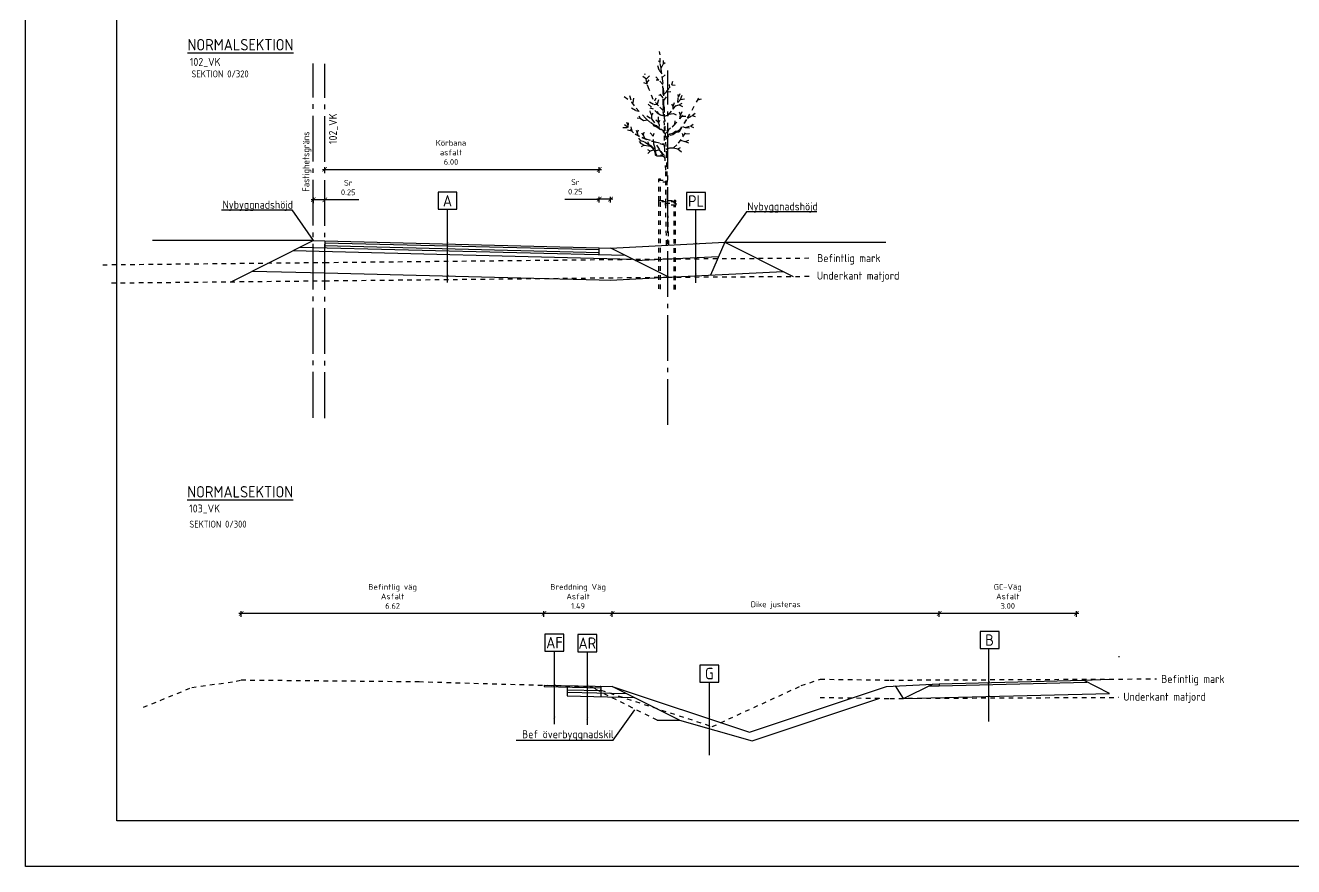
# Model space of a CAD drawing. Header units: metres. Extents: x -15 to 360, y -10 to 97.
# Drawn here: x 263.33 to 291.06, y 67.3 to 85.69 of the extents above; entities that cross this region are included whole.
import ezdxf
from ezdxf.enums import TextEntityAlignment as Align

# ---------------------------------------------------------------- set-up
doc = ezdxf.new("R2010")
doc.units = ezdxf.units.M
doc.header["$LTSCALE"] = 0.05
doc.header["$MEASUREMENT"] = 0
for name, pattern in [('AA_DASHED_1', [2, 1, -1]), ('CENTRUMLINJE', [27, 20, -3, 1, -3]), ('DASHED_2', [3, 2, -1])]:
    doc.linetypes.add(name, pattern=pattern)
doc.layers.get('0').update_dxf_attribs({"linetype": 'CONTINUOUS'})
doc.layers.get('DEFPOINTS').update_dxf_attribs({"color": 5, "linetype": 'CONTINUOUS'})
for name, color, linetype in [('04_bakgrund', 9, 'AA_DASHED_1'), ('04_mått', 4, 'CONTINUOUS'), ('04_txt', 1, 'CONTINUOUS'), ('04_öb-typ', 1, 'CONTINUOUS'), ('M-37-CL_Txt', 1, 'CONTINUOUS'), ('M-37-Mark', 9, 'DASHED_2'), ('M-37-OB_B1', 4, 'CONTINUOUS'), ('M-37-OB_B2', 4, 'CONTINUOUS'), ('M-37-OB_Bi1', 4, 'CONTINUOUS'), ('M-37-OB_Bi2', 4, 'CONTINUOUS'), ('M-37-OB_F1', 4, 'CONTINUOUS'), ('M-37-OB_F2', 4, 'CONTINUOUS'), ('M-37-SektNr', 3, 'CONTINUOUS'), ('M-37-Vag-Overyta', 3, 'CONTINUOUS'), ('M-37-Vag-Slitlager', 4, 'CONTINUOUS'), ('M-378B', 7, 'CENTRUMLINJE')]:
    doc.layers.add(name, color=color, linetype=linetype)
doc.styles.add('ISO', font='iso.shx')
doc.styles.add('P_ISO_30', font='ISO', dxfattribs={"height": 3})
doc.dimstyles.new('BH90$0', dxfattribs={"dimscale": 0.05, "dimtxt": 2.5, "dimasz": 2, "dimexe": 1, "dimexo": 5, "dimgap": 2, "dimtad": 1, "dimzin": 0, "dimdsep": 46, "dimtxsty": 'ISO', "dimblk1": 'ARCHTICK', "dimblk2": 'ARCHTICK', "dimsah": 1, "dimcen": 1.5, "dimdle": 1, "dimadec": 0, "dimazin": 0, "dimtfac": 1, "dimtix": 1, "dimtmove": 0, "dimatfit": 3, "dimfxl": 1.5, "dimfxlon": 1, "dimtolj": 1, "dimtzin": 0, "dimarcsym": 0})

# ---------------------------------------------------------------- blocks, each defined once
blk = doc.blocks.new('_H-NSEK')
at = {"color": 0, "linetype": 'ByBlock'}
blk.add_lwpolyline([(0.207, 0.187), (-0.207, 0.187), (-0.207, -0.187), (0.207, -0.187)], close=True, dxfattribs=at)
at = {"color": 0, "linetype": 'ByBlock', "style": 'ISO'}
blk.add_attdef('N', text='', height=0.25, rotation=180, dxfattribs=at).set_placement((0, 0), align=Align.MIDDLE_CENTER)
blk = doc.blocks.new('_ARCHTICK')
at = {"color": 0, "linetype": 'ByBlock', "const_width": 0.15}
blk.add_lwpolyline([(-0.5, -0.5), (0.5, 0.5)], dxfattribs=at)
blk = doc.blocks.new('_NYPLANTERAT_TRAD_2')
for points in [[(-0.121, 3.859), (-0.14, 3.979), (-0.14, 4.147), (-0.151, 4.221)], [(-0.2, 3.918), (-0.164, 3.814), (-0.104, 3.735)], [(-0.14, 3.984), (-0.178, 4.018)], [(0.049, -0.01), (0.019, 1.098), (0.005, 1.944), (-0.029, 2.491), (-0.034, 2.708), (-0.044, 2.756), (-0.044, 2.887), (-0.044, 2.993), (-0.063, 3.056), (-0.058, 3.327), (-0.082, 3.574), (-0.121, 3.859), (-0.068, 3.951), (-0.068, 4.024)], [(-0.068, 3.951), (-0.028, 3.984)], [(-0.52, 3.686), (-0.44, 3.623)], [(-0.073, 2.935), (-0.179, 3.033), (-0.296, 3.175), (-0.382, 3.395), (-0.382, 3.395), (-0.424, 3.514), (-0.472, 3.738)], [(-0.373, 3.688), (-0.44, 3.623)], [(-0.073, 3.371), (-0.082, 3.501), (-0.169, 3.596), (-0.241, 3.678)], [(-0.094, 3.658), (-0.034, 3.715)], [(-0.506, 3.547), (-0.424, 3.514)], [(-0.387, 3.603), (-0.434, 3.547)], [(-0.169, 3.596), (-0.227, 3.596)], [(0, 0), (-0.019, 0.899), (-0.019, 1.63), (-0.039, 2.075), (-0.048, 2.278), (-0.048, 2.611), (-0.073, 2.935), (-0.068, 3.022), (-0.077, 3.085), (-0.073, 3.371)], [(-0.059, 3.284), (-0.004, 3.344)], [(-0.004, 3.344), (0.116, 3.492), (0.139, 3.577)], [(-0.004, 3.344), (0.12, 3.352)], [(0.068, 3.432), (0.065, 3.503)], [(0.116, 3.492), (0.187, 3.485)], [(-0.93, 3.236), (-0.765, 3.117)], [(-0.813, 3.26), (-0.765, 3.117), (-0.676, 2.995)], [(-0.72, 3.202), (-0.742, 3.086)], [(-0.399, 3.075), (-0.209, 2.884), (-0.133, 2.837), (-0.063, 2.813)], [(-0.37, 3.121), (-0.274, 3.065), (-0.209, 3.069)], [(-0.232, 3.202), (-0.265, 3.137)], [(-0.173, 3.163), (-0.209, 3.069)], [(-0.118, 3.265), (-0.171, 3.262)], [(-0.075, 3.209), (-0.163, 3.322)], [(-0.061, 3.151), (0.014, 3.25)], [(-0.044, 2.811), (0.042, 2.841), (0.145, 2.96), (0.244, 3.111), (0.258, 3.225), (0.298, 3.308)], [(-0.021, 2.301), (0.079, 2.394), (0.137, 2.406), (0.221, 2.468), (0.266, 2.469), (0.28, 2.477), (0.46, 2.765), (0.75, 3.286)], [(0.145, 2.96), (0.145, 3.028), (0.115, 3.068)], [(0.145, 3.028), (0.175, 3.105)], [(0.194, 3.035), (0.276, 3.058), (0.346, 3.024)], [(0.244, 3.111), (0.304, 3.175), (0.389, 3.185)], [(0.258, 3.225), (0.254, 3.282)], [(0.336, 3.085), (0.276, 3.058)], [(0.304, 3.175), (0.342, 3.268)], [(0.682, 3.163), (0.765, 3.185)], [(-0.767, 2.99), (-0.674, 2.934), (-0.608, 2.921)], [(-0.045, 2.466), (-0.144, 2.543), (-0.211, 2.595), (-0.272, 2.61), (-0.461, 2.762), (-0.676, 2.995)], [(-0.604, 2.815), (-0.574, 2.765)], [(-0.433, 2.817), (-0.32, 2.743), (-0.211, 2.595)], [(-0.364, 2.993), (-0.291, 2.967)], [(-0.32, 2.829), (-0.35, 2.882), (-0.358, 2.926)], [(-0.32, 2.743), (-0.32, 2.829), (-0.294, 2.878)], [(-0.175, 2.863), (-0.198, 2.912)], [(-0.187, 2.793), (-0.187, 2.677), (-0.165, 2.618), (-0.17, 2.563)], [(-0.027, 2.431), (0.16, 2.604), (0.393, 2.869)], [(0.051, 2.851), (0.149, 2.865), (0.209, 2.839)], [(0.29, 2.752), (0.306, 2.829), (0.284, 2.898)], [(0.306, 2.829), (0.34, 2.912)], [(0.34, 2.809), (0.423, 2.807)], [(0.46, 2.765), (0.556, 2.825), (0.626, 2.805)], [(0.556, 2.825), (0.628, 2.873)], [(-0.043, 2.174), (-0.234, 2.231), (-0.445, 2.297), (-0.6, 2.367), (-0.726, 2.443), (-0.84, 2.562), (-0.968, 2.652)], [(-0.959, 2.565), (-0.84, 2.562)], [(-0.836, 2.604), (-0.871, 2.669)], [(-0.78, 2.578), (-0.762, 2.481), (-0.851, 2.503)], [(-0.84, 2.562), (-0.83, 2.67)], [(-0.665, 2.501), (-0.622, 2.389)], [(-0.641, 2.438), (-0.617, 2.508)], [(-0.64, 2.771), (-0.574, 2.765), (-0.501, 2.715), (-0.42, 2.726)], [(-0.44, 2.743), (-0.278, 2.601), (-0.213, 2.579), (-0.081, 2.48), (-0.046, 2.429)], [(-0.187, 2.677), (-0.234, 2.725)], [(-0.178, 2.653), (-0.147, 2.721)], [(0.199, 2.654), (0.085, 2.544), (-0.025, 2.457)], [(0.439, 2.74), (0.283, 2.505), (0.248, 2.484), (0.194, 2.474), (0.137, 2.432), (0.074, 2.417), (0.014, 2.362), (-0.009, 2.35), (-0.021, 2.343)], [(0.179, 2.626), (0.185, 2.706)], [(0.345, 2.58), (0.407, 2.562), (0.525, 2.594), (0.584, 2.634)], [(0.407, 2.562), (0.503, 2.556)], [(0.525, 2.594), (0.592, 2.56)], [(-0.684, 2.418), (-0.542, 2.351), (-0.454, 2.312), (-0.249, 2.251), (-0.092, 2.213), (-0.045, 2.204)], [(-0.272, 2.093), (-0.338, 2.163), (-0.399, 2.187), (-0.489, 2.248), (-0.564, 2.272), (-0.603, 2.331)], [(-0.482, 2.168), (-0.547, 2.204), (-0.591, 2.257)], [(-0.506, 2.393), (-0.538, 2.437)], [(-0.476, 2.322), (-0.506, 2.393), (-0.491, 2.463)], [(-0.37, 2.176), (-0.409, 2.245)], [(-0.292, 2.371), (-0.361, 2.447)], [(-0.292, 2.371), (-0.269, 2.437)], [(-0.034, 1.951), (-0.214, 1.961), (-0.229, 1.978), (-0.244, 2.053), (-0.251, 2.107), (-0.277, 2.199), (-0.292, 2.371)], [(-0.004, 2.08), (0.07, 2.114), (0.155, 2.114), (0.261, 2.219), (0.357, 2.36), (0.449, 2.491)], [(0.306, 2.286), (0.403, 2.258), (0.489, 2.288)], [(0.365, 2.371), (0.35, 2.432)], [(0.399, 2.42), (0.503, 2.433)], [(0.403, 2.258), (0.477, 2.226)], [(-0.03, 1.89), (-0.052, 1.923), (-0.106, 1.937), (-0.213, 1.938), (-0.242, 1.955), (-0.244, 1.989), (-0.261, 2.057), (-0.322, 2.126), (-0.356, 2.15), (-0.392, 2.156), (-0.501, 2.17), (-0.557, 2.139)], [(-0.081, 1.954), (-0.115, 2.02), (-0.151, 2.071), (-0.226, 2.053), (-0.295, 2.068), (-0.358, 2.042), (-0.413, 2.076)], [(-0.358, 2.042), (-0.411, 1.995)], [(-0.062, 1.954), (-0.158, 2.09), (-0.236, 2.211)], [(-0.005, 2.096), (0.07, 2.114)], [(0.155, 2.114), (0.246, 2.092), (0.302, 2.128)], [(0.246, 2.092), (0.33, 2.026)]]:
    blk.add_lwpolyline(points)
blk = doc.blocks.new('*D117')
at = {"layer": '04_mått', "color": 0, "lineweight": -2}
for p, q in [((286.362, 72.838), (283.263, 72.838)), ((283.313, 72.763), (283.313, 72.888)), ((286.312, 72.763), (286.312, 72.888))]:
    blk.add_line(p, q, dxfattribs=at)
at = {"layer": 'DEFPOINTS', "color": 0}
for p in [(283.313, 72.838), (283.313, 71.169), (286.312, 71.245)]:
    blk.add_point(p, dxfattribs=at)
at = {"layer": '04_mått', "color": 0, "lineweight": -2, "xscale": 0.1, "yscale": 0.1, "zscale": 0.1, "rotation": 180}
blk.add_blockref('_ARCHTICK', (283.313, 72.838), dxfattribs=at)
at = {"layer": '04_mått', "color": 0, "lineweight": -2, "xscale": 0.1, "yscale": 0.1, "zscale": 0.1}
blk.add_blockref('_ARCHTICK', (286.312, 72.838), dxfattribs=at)
at = {"layer": '04_mått', "color": 0, "insert": (284.812, 73.209), "char_height": 0.125, "attachment_point": 5, "style": 'ISO'}
blk.add_mtext('\\A1;GC-Väg\\PAsfalt\\P3.00', dxfattribs=at)
blk = doc.blocks.new('*D118')
at = {"layer": '04_mått', "color": 0, "lineweight": -2}
for p, q in [((276.212, 72.838), (274.622, 72.838)), ((274.672, 72.763), (274.672, 72.888)), ((276.162, 72.763), (276.162, 72.888))]:
    blk.add_line(p, q, dxfattribs=at)
at = {"layer": 'DEFPOINTS', "color": 0}
for p in [(274.672, 72.838), (274.672, 71.268), (276.162, 71.245)]:
    blk.add_point(p, dxfattribs=at)
at = {"layer": '04_mått', "color": 0, "lineweight": -2, "xscale": 0.1, "yscale": 0.1, "zscale": 0.1, "rotation": 180}
blk.add_blockref('_ARCHTICK', (274.672, 72.838), dxfattribs=at)
at = {"layer": '04_mått', "color": 0, "lineweight": -2, "xscale": 0.1, "yscale": 0.1, "zscale": 0.1}
blk.add_blockref('_ARCHTICK', (276.162, 72.838), dxfattribs=at)
at = {"layer": '04_mått', "color": 0, "insert": (275.417, 73.209), "char_height": 0.125, "attachment_point": 5, "style": 'ISO'}
blk.add_mtext('\\A1;Breddning Väg\\PAsfalt\\P1.49', dxfattribs=at)
blk = doc.blocks.new('*D119')
at = {"layer": '04_mått', "color": 0, "lineweight": -2}
for p, q in [((283.362, 72.838), (276.112, 72.838)), ((276.162, 72.763), (276.162, 72.888)), ((283.312, 72.763), (283.312, 72.888))]:
    blk.add_line(p, q, dxfattribs=at)
at = {"layer": 'DEFPOINTS', "color": 0}
for p in [(276.162, 72.838), (276.162, 71.268), (283.312, 71.298)]:
    blk.add_point(p, dxfattribs=at)
at = {"layer": '04_mått', "color": 0, "lineweight": -2, "xscale": 0.1, "yscale": 0.1, "zscale": 0.1, "rotation": 180}
blk.add_blockref('_ARCHTICK', (276.162, 72.838), dxfattribs=at)
at = {"layer": '04_mått', "color": 0, "lineweight": -2, "xscale": 0.1, "yscale": 0.1, "zscale": 0.1}
blk.add_blockref('_ARCHTICK', (283.312, 72.838), dxfattribs=at)
at = {"layer": '04_mått', "color": 0, "insert": (279.737, 73.018), "char_height": 0.125, "attachment_point": 5, "style": 'ISO'}
blk.add_mtext('\\A1;Dike justeras', dxfattribs=at)
blk = doc.blocks.new('*D120')
at = {"layer": '04_mått', "color": 0, "lineweight": -2}
for p, q in [((274.722, 72.838), (268.001, 72.838)), ((268.051, 72.763), (268.051, 72.888)), ((274.672, 72.763), (274.672, 72.888))]:
    blk.add_line(p, q, dxfattribs=at)
at = {"layer": 'DEFPOINTS', "color": 0}
for p in [(268.051, 72.838), (268.051, 71.384), (274.672, 71.245)]:
    blk.add_point(p, dxfattribs=at)
at = {"layer": '04_mått', "color": 0, "lineweight": -2, "xscale": 0.1, "yscale": 0.1, "zscale": 0.1, "rotation": 180}
blk.add_blockref('_ARCHTICK', (268.051, 72.838), dxfattribs=at)
at = {"layer": '04_mått', "color": 0, "lineweight": -2, "xscale": 0.1, "yscale": 0.1, "zscale": 0.1}
blk.add_blockref('_ARCHTICK', (274.672, 72.838), dxfattribs=at)
at = {"layer": '04_mått', "color": 0, "insert": (271.362, 73.209), "char_height": 0.125, "attachment_point": 5, "style": 'ISO'}
blk.add_mtext('\\A1;Befintlig väg\\PAsfalt\\P6.62', dxfattribs=at)
blk = doc.blocks.new('*D121')
at = {"layer": '04_mått', "color": 0, "lineweight": -2}
for p, q in [((269.829, 82.543), (275.929, 82.543)), ((269.879, 82.468), (269.879, 82.593)), ((275.879, 82.468), (275.879, 82.593))]:
    blk.add_line(p, q, dxfattribs=at)
at = {"layer": 'DEFPOINTS', "color": 0}
for p in [(275.879, 82.543), (269.879, 80.98), (275.879, 80.83)]:
    blk.add_point(p, dxfattribs=at)
at = {"layer": '04_mått', "color": 0, "lineweight": -2, "xscale": 0.1, "yscale": 0.1, "zscale": 0.1, "rotation": 180}
blk.add_blockref('_ARCHTICK', (269.879, 82.543), dxfattribs=at)
at = {"layer": '04_mått', "color": 0, "lineweight": -2, "xscale": 0.1, "yscale": 0.1, "zscale": 0.1}
blk.add_blockref('_ARCHTICK', (275.879, 82.543), dxfattribs=at)
at = {"layer": '04_mått', "color": 0, "insert": (272.639, 82.914), "char_height": 0.125, "attachment_point": 5, "style": 'ISO'}
blk.add_mtext('\\A1;Körbana\\Pasfalt\\P6.00', dxfattribs=at)
blk = doc.blocks.new('*D122')
at = {"layer": '04_mått', "color": 0, "lineweight": -2}
for p, q in [((269.929, 81.879), (269.58, 81.879)), ((269.63, 81.804), (269.63, 81.929)), ((269.879, 81.804), (269.879, 81.929)), ((270.622, 81.879), (269.879, 81.879))]:
    blk.add_line(p, q, dxfattribs=at)
at = {"layer": 'DEFPOINTS', "color": 0}
for p in [(269.63, 81.879), (269.63, 80.974), (269.879, 80.98)]:
    blk.add_point(p, dxfattribs=at)
at = {"layer": '04_mått', "color": 0, "lineweight": -2, "xscale": 0.1, "yscale": 0.1, "zscale": 0.1, "rotation": 180}
blk.add_blockref('_ARCHTICK', (269.63, 81.879), dxfattribs=at)
at = {"layer": '04_mått', "color": 0, "lineweight": -2, "xscale": 0.1, "yscale": 0.1, "zscale": 0.1}
blk.add_blockref('_ARCHTICK', (269.879, 81.879), dxfattribs=at)
at = {"layer": '04_mått', "color": 0, "insert": (270.392, 82.146), "char_height": 0.125, "attachment_point": 5, "style": 'ISO'}
blk.add_mtext('\\A1;Sr\\P0.25', dxfattribs=at)
blk = doc.blocks.new('*D123')
at = {"layer": '04_mått', "color": 0, "lineweight": -2}
for p, q in [((275.128, 81.894), (275.879, 81.894)), ((276.177, 81.894), (275.829, 81.894)), ((275.879, 81.819), (275.879, 81.944)), ((276.127, 81.819), (276.127, 81.944))]:
    blk.add_line(p, q, dxfattribs=at)
at = {"layer": 'DEFPOINTS', "color": 0}
for p in [(275.879, 81.894), (275.879, 80.83), (276.127, 80.823)]:
    blk.add_point(p, dxfattribs=at)
at = {"layer": '04_mått', "color": 0, "lineweight": -2, "xscale": 0.1, "yscale": 0.1, "zscale": 0.1, "rotation": 180}
blk.add_blockref('_ARCHTICK', (275.879, 81.894), dxfattribs=at)
at = {"layer": '04_mått', "color": 0, "lineweight": -2, "xscale": 0.1, "yscale": 0.1, "zscale": 0.1}
blk.add_blockref('_ARCHTICK', (276.127, 81.894), dxfattribs=at)
at = {"layer": '04_mått', "color": 0, "insert": (275.357, 82.161), "char_height": 0.125, "attachment_point": 5, "style": 'ISO'}
blk.add_mtext('\\A1;Sr\\P0.25', dxfattribs=at)

msp = doc.modelspace()

# ---------------------------------------------------------------- linework, layer by layer
at = {"layer": '04_bakgrund'}
for p, q in [((277.186, 82.333), (277.216, 82.333)), ((277.186, 82.307), (277.186, 82.333)), ((277.186, 81.861), (277.186, 82.264)), ((277.216, 82.307), (277.216, 82.333)), ((277.216, 81.861), (277.216, 82.264)), ((277.186, 79.929), (277.186, 81.832)), ((277.216, 79.928), (277.216, 81.832)), ((277.516, 81.872), (277.546, 81.872)), ((277.516, 81.861), (277.516, 81.872)), ((277.516, 81.803), (277.516, 81.832)), ((277.546, 81.861), (277.546, 81.872)), ((277.546, 81.803), (277.546, 81.832)), ((277.516, 79.92), (277.516, 81.76)), ((277.546, 79.92), (277.546, 81.76))]:
    msp.add_line(p, q, dxfattribs=at)
for points in [[(277.181, 82.307), (277.366, 82.306), (277.367, 82.264), (277.181, 82.264)], [(277.182, 81.861), (277.55, 81.861), (277.55, 81.832), (277.182, 81.832)], [(277.327, 81.803), (277.551, 81.803), (277.551, 81.76), (277.327, 81.76)]]:
    msp.add_lwpolyline(points, close=True, dxfattribs=at)
at = {"layer": '04_öb-typ'}
for p, q in [((272.562, 80.072), (272.562, 81.67)), ((277.995, 80.067), (277.995, 81.665)), ((274.901, 70.414), (274.901, 72.013)), ((275.62, 70.403), (275.62, 72.001)), ((284.399, 70.475), (284.399, 72.074)), ((278.287, 69.737), (278.287, 71.336))]:
    msp.add_line(p, q, dxfattribs=at)
at = {"layer": 'DEFPOINTS', "flags": 128}
for points in [[(263.333, 67.303), (263.333, 97.003), (305.383, 97.003), (305.383, 67.303)], [(265.333, 68.303), (265.333, 96.003), (304.383, 96.003), (304.383, 73.843), (299.383, 73.843), (299.383, 68.303)]]:
    msp.add_lwpolyline(points, close=True, dxfattribs=at)
at = {"layer": 'M-37-CL_Txt', "flags": 128}
for points in [[(267.622, 81.656), (269.16, 81.656), (269.629, 80.987)], [(280.636, 81.618), (279.098, 81.618), (278.629, 80.95)], [(274.067, 70.064), (276.187, 70.064), (276.656, 70.732)]]:
    msp.add_lwpolyline(points, dxfattribs=at)
at = {"layer": 'M-37-Mark'}
for p, q in [((265.025, 80.459), (269.879, 80.509)), ((269.879, 80.509), (277.365, 80.587)), ((277.365, 80.587), (280.543, 80.607)), ((269.883, 80.109), (277.369, 80.187)), ((277.368, 80.187), (280.543, 80.207)), ((265.214, 80.061), (269.883, 80.109)), ((266.972, 71.219), (267.944, 71.355)), ((267.944, 71.355), (268.051, 71.384)), ((268.051, 71.384), (271.909, 71.348)), ((271.909, 71.348), (271.924, 71.347)), ((271.924, 71.347), (271.941, 71.347)), ((271.941, 71.347), (275.676, 71.239)), ((280.297, 71.259), (280.714, 71.401)), ((280.714, 71.401), (282.23, 71.38)), ((282.23, 71.38), (288.064, 71.407)), ((265.913, 70.786), (266.972, 71.219)), ((275.676, 71.239), (275.702, 71.23)), ((277.149, 70.502), (275.676, 71.239)), ((275.702, 71.23), (275.913, 71.161)), ((275.913, 71.161), (278.35, 70.364)), ((278.35, 70.364), (280.297, 71.259)), ((280.708, 71.001), (282.224, 70.98)), ((282.232, 70.98), (287.243, 71.004))]:
    msp.add_line(p, q, dxfattribs=at)
at = {"layer": 'M-37-OB_B1'}
for p, q in [((282.163, 71.244), (283.163, 71.294)), ((275.913, 71.25), (276.163, 71.244)), ((276.163, 71.244), (279.163, 70.245)), ((279.163, 70.245), (282.163, 71.244))]:
    msp.add_line(p, q, dxfattribs=at)
at = {"layer": 'M-37-OB_B2'}
msp.add_line((278.629, 80.95), (278.314, 80.233), dxfattribs=at)
at = {"layer": 'M-37-OB_Bi1'}
for p, q in [((269.879, 80.98), (269.879, 80.905)), ((275.879, 80.68), (275.879, 80.83)), ((275.879, 80.83), (276.129, 80.824)), ((277.379, 80.886), (278.629, 80.949)), ((278.629, 80.949), (278.629, 80.949)), ((282.163, 71.244), (283.163, 71.294)), ((275.913, 71.25), (276.163, 71.244)), ((276.163, 71.244), (279.163, 70.245)), ((279.163, 70.245), (282.163, 71.244)), ((283.163, 71.254), (283.313, 71.258))]:
    msp.add_line(p, q, dxfattribs=at)
at = {"layer": 'M-37-OB_Bi2'}
for p, q in [((269.879, 80.98), (269.879, 80.83)), ((275.879, 80.68), (275.879, 80.83)), ((275.879, 80.83), (276.129, 80.824)), ((277.379, 80.886), (278.629, 80.949)), ((278.629, 80.949), (278.629, 80.949)), ((282.163, 71.244), (283.163, 71.294)), ((275.913, 71.25), (276.163, 71.244)), ((276.163, 71.244), (279.163, 70.245)), ((279.163, 70.245), (282.163, 71.244)), ((283.163, 71.254), (283.313, 71.258))]:
    msp.add_line(p, q, dxfattribs=at)
at = {"layer": 'M-37-OB_F1'}
for p, q in [((269.628, 80.986), (266.11, 80.986)), ((277.403, 80.187), (276.13, 80.824)), ((282.146, 80.948), (278.628, 80.948)), ((268.296, 80.319), (269.879, 80.28)), ((269.879, 80.28), (275.879, 80.13)), ((276.129, 80.124), (277.379, 80.186)), ((277.379, 80.186), (279.902, 80.312)), ((275.879, 80.13), (276.129, 80.124)), ((287.242, 71.905), (287.242, 71.878)), ((283.313, 71.298), (283.314, 71.258)), ((287.035, 71.091), (286.464, 71.377)), ((275.176, 71.26), (275.176, 71.039)), ((275.912, 71.25), (275.912, 71.023)), ((277.637, 70.507), (276.164, 71.244)), ((282.531, 70.978), (282.354, 71.254))]:
    msp.add_line(p, q, dxfattribs=at)
at = {"layer": 'M-37-OB_F2'}
for p, q in [((269.191, 80.767), (276.615, 80.581)), ((269.343, 80.843), (276.446, 80.666)), ((268.296, 80.319), (269.879, 80.28)), ((269.879, 80.28), (275.879, 80.13)), ((276.129, 80.124), (277.379, 80.186)), ((277.379, 80.186), (279.902, 80.312)), ((275.879, 80.13), (276.129, 80.124))]:
    msp.add_line(p, q, dxfattribs=at)
at = {"layer": 'M-37-Vag-Overyta'}
for p, q in [((267.833, 80.088), (269.629, 80.986)), ((269.629, 80.986), (269.879, 80.98)), ((269.879, 80.98), (275.879, 80.83)), ((269.877, 80.88), (275.877, 80.73)), ((269.878, 80.94), (275.878, 80.79)), ((275.879, 80.83), (276.129, 80.824)), ((277.379, 80.886), (278.629, 80.949)), ((278.629, 80.949), (280.118, 80.204)), ((274.676, 71.268), (276.163, 71.244)), ((274.676, 71.268), (274.676, 71.241)), ((282.163, 71.244), (283.163, 71.294)), ((282.531, 70.978), (283.163, 71.294)), ((283.163, 71.294), (283.313, 71.298)), ((283.313, 71.298), (286.464, 71.377)), ((283.314, 71.258), (286.54, 71.338)), ((286.464, 71.377), (287.038, 71.403)), ((274.676, 71.241), (275.912, 71.21)), ((275.176, 71.169), (275.912, 71.15)), ((275.911, 71.25), (275.912, 71.25)), ((275.912, 71.25), (275.913, 71.25)), ((275.913, 71.25), (276.163, 71.244)), ((276.163, 71.244), (279.163, 70.245)), ((279.163, 70.245), (282.163, 71.244)), ((282.531, 70.978), (287.035, 71.091))]:
    msp.add_line(p, q, dxfattribs=at)
at = {"layer": 'M-37-Vag-Slitlager'}
for p, q in [((269.879, 80.98), (269.879, 80.955)), ((275.879, 80.805), (275.879, 80.83)), ((275.879, 80.83), (276.129, 80.824)), ((276.129, 80.824), (277.379, 80.886)), ((278.629, 80.949), (278.629, 80.949)), ((276.676, 80.551), (277.394, 80.586)), ((277.394, 80.586), (278.494, 80.641)), ((282.163, 71.244), (283.163, 71.294)), ((275.176, 71.119), (276.479, 71.086)), ((275.176, 71.039), (276.647, 71.002)), ((276.163, 71.244), (279.163, 70.245)), ((279.163, 70.245), (282.163, 71.244)), ((283.078, 71.252), (283.313, 71.258)), ((279.226, 70.055), (282.012, 70.983)), ((277.149, 70.502), (277.637, 70.507)), ((277.637, 70.507), (279.226, 70.055))]:
    msp.add_line(p, q, dxfattribs=at)
at = {"layer": 'M-378B', "linetype": 'CENTRUMLINJE'}
for p, q in [((269.629, 77.115), (269.629, 84.859)), ((269.879, 77.109), (269.879, 84.853)), ((277.378, 76.958), (277.378, 84.702))]:
    msp.add_line(p, q, dxfattribs=at)

# ---------------------------------------------------------------- block references
at = {"layer": '04_bakgrund'}
msp.add_blockref('_NYPLANTERAT_TRAD_2', (277.352, 80.897), dxfattribs=at)
at = {"layer": '04_öb-typ'}
ref = msp.add_blockref('_H-NSEK', (272.562, 81.857), dxfattribs=at)
ref.add_attrib('N', 'A', dxfattribs={"layer": '0', "height": 0.25, "style": 'ISO'}).set_placement((272.562, 81.857), align=Align.MIDDLE_CENTER)
ref = msp.add_blockref('_H-NSEK', (277.995, 81.852), dxfattribs=at)
ref.add_attrib('N', 'PL', dxfattribs={"layer": '0', "height": 0.25, "style": 'ISO'}).set_placement((277.995, 81.852), align=Align.MIDDLE_CENTER)
at = {"layer": '04_öb-typ', "xscale": 0.05000000000001137, "yscale": 0.04999999999999716, "zscale": 0.05}
for p in [(272.562, 80.922), (277.995, 80.917), (272.562, 80.213), (277.995, 80.242), (274.901, 71.264), (275.62, 71.253), (284.399, 71.325), (284.399, 71.022), (274.901, 70.555), (275.62, 70.544), (278.287, 70.567), (278.287, 70.337)]:
    msp.add_blockref('_ARCHTICK', p, dxfattribs=at)
at = {"layer": '04_öb-typ'}
ref = msp.add_blockref('_H-NSEK', (274.901, 72.2), dxfattribs=at)
ref.add_attrib('N', 'AF', dxfattribs={"layer": '0', "height": 0.25, "style": 'ISO'}).set_placement((274.901, 72.2), align=Align.MIDDLE_CENTER)
ref = msp.add_blockref('_H-NSEK', (275.62, 72.188), dxfattribs=at)
ref.add_attrib('N', 'AR', dxfattribs={"layer": '0', "height": 0.25, "style": 'ISO'}).set_placement((275.62, 72.188), align=Align.MIDDLE_CENTER)
ref = msp.add_blockref('_H-NSEK', (284.414, 72.255), dxfattribs=at)
ref.add_attrib('N', 'B', dxfattribs={"layer": '0', "height": 0.25, "style": 'ISO'}).set_placement((284.414, 72.255), align=Align.MIDDLE_CENTER)
ref = msp.add_blockref('_H-NSEK', (278.287, 71.523), dxfattribs=at)
ref.add_attrib('N', 'G', dxfattribs={"layer": '0', "height": 0.25, "style": 'ISO'}).set_placement((278.287, 71.523), align=Align.MIDDLE_CENTER)

# ---------------------------------------------------------------- texts
at = {"layer": '04_txt', "color": 7, "style": 'ISO'}
for p in [(266.879, 85.143), (266.873, 75.371)]:
    msp.add_text('%%UNORMALSEKTION', height=0.25, dxfattribs=at).set_placement(p)
at = {"layer": '04_txt', "color": 3, "style": 'ISO'}
msp.add_text('Fastighetsgräns', height=0.15, rotation=90, dxfattribs=at).set_placement((269.467, 82.056), align=Align.MIDDLE_LEFT)
at = {"layer": 'M-37-CL_Txt', "style": 'P_ISO_30'}
for s, rotation, p in [('102_VK', 0.0117, (266.929, 84.892)), ('102_VK', 90.0117, (270.057, 83.096)), ('Nybyggnadshöjd', 0.0117, (267.646, 81.772)), ('Nybyggnadshöjd', 0.0117, (279.119, 81.734)), ('Befintlig mark', 0.0117, (280.645, 80.604)), ('Underkant matjord', 0.0117, (280.639, 80.221)), ('103_VK', 0.0117, (266.914, 75.131)), ('Befintlig mark', 0.0117, (288.166, 71.405)), ('Underkant matjord', 0.0117, (287.339, 71.018)), ('Bef överbyggnadskil', 0.0117, (274.193, 70.197))]:
    msp.add_text(s, height=0.175, rotation=rotation, dxfattribs=at).set_placement(p, align=Align.MIDDLE_LEFT)
at = {"layer": 'M-37-SektNr', "style": 'P_ISO_30'}
for s, p in [('SEKTION 0/320', (267.59, 84.556)), ('SEKTION 0/300', (267.544, 74.714))]:
    msp.add_text(s, height=0.15, dxfattribs=at).set_placement(p, align=Align.CENTER)

# ---------------------------------------------------------------- dimensions: what is measured, and where the dimension line sits
at = {"layer": '04_mått'}
dim = msp.add_linear_dim(base=(275.879, 82.543), p1=(269.879, 80.98), p2=(275.879, 80.83), text='Körbana\\Pasfalt\\P<>', dimstyle='BH90$0', dxfattribs=at)
dim.commit()
dim.dimension.update_dxf_attribs({"geometry": '*D121', "text_midpoint": (272.639, 82.543), "dimtype": 160})
for base, p1, p2, picture, middle in [((269.63, 81.879), (269.879, 80.98), (269.63, 80.974), '*D122', (270.392, 82.146)), ((275.879, 81.894), (276.127, 80.823), (275.879, 80.83), '*D123', (275.357, 82.161))]:
    dim = msp.add_linear_dim(base=base, p1=p1, p2=p2, angle=180, text='Sr\\P<>', dimstyle='BH90$0', override={"dimtmove": 1}, dxfattribs=at)
    dim.commit()
    dim.dimension.update_dxf_attribs({"geometry": picture, "text_midpoint": middle, "dimtype": 160})
for base, p1, p2, text, picture, middle in [((268.051, 72.838), (274.672, 71.245), (268.051, 71.384), 'Befintlig väg\\PAsfalt\\P<>', '*D120', (271.362, 73.209)), ((274.672, 72.838), (276.162, 71.245), (274.672, 71.268), 'Breddning Väg\\PAsfalt\\P<>', '*D118', (275.417, 73.209)), ((283.313, 72.838), (286.312, 71.245), (283.313, 71.169), 'GC-Väg\\PAsfalt\\P<>', '*D117', (284.812, 73.209)), ((276.162, 72.838), (283.312, 71.298), (276.162, 71.268), 'Dike justeras', '*D119', (279.737, 73.018))]:
    dim = msp.add_linear_dim(base=base, p1=p1, p2=p2, angle=180, text=text, dimstyle='BH90$0', override={"dimtmove": 1}, dxfattribs=at)
    dim.commit()
    dim.dimension.update_dxf_attribs({"geometry": picture, "text_midpoint": middle})

doc.saveas('drawing.dxf')
